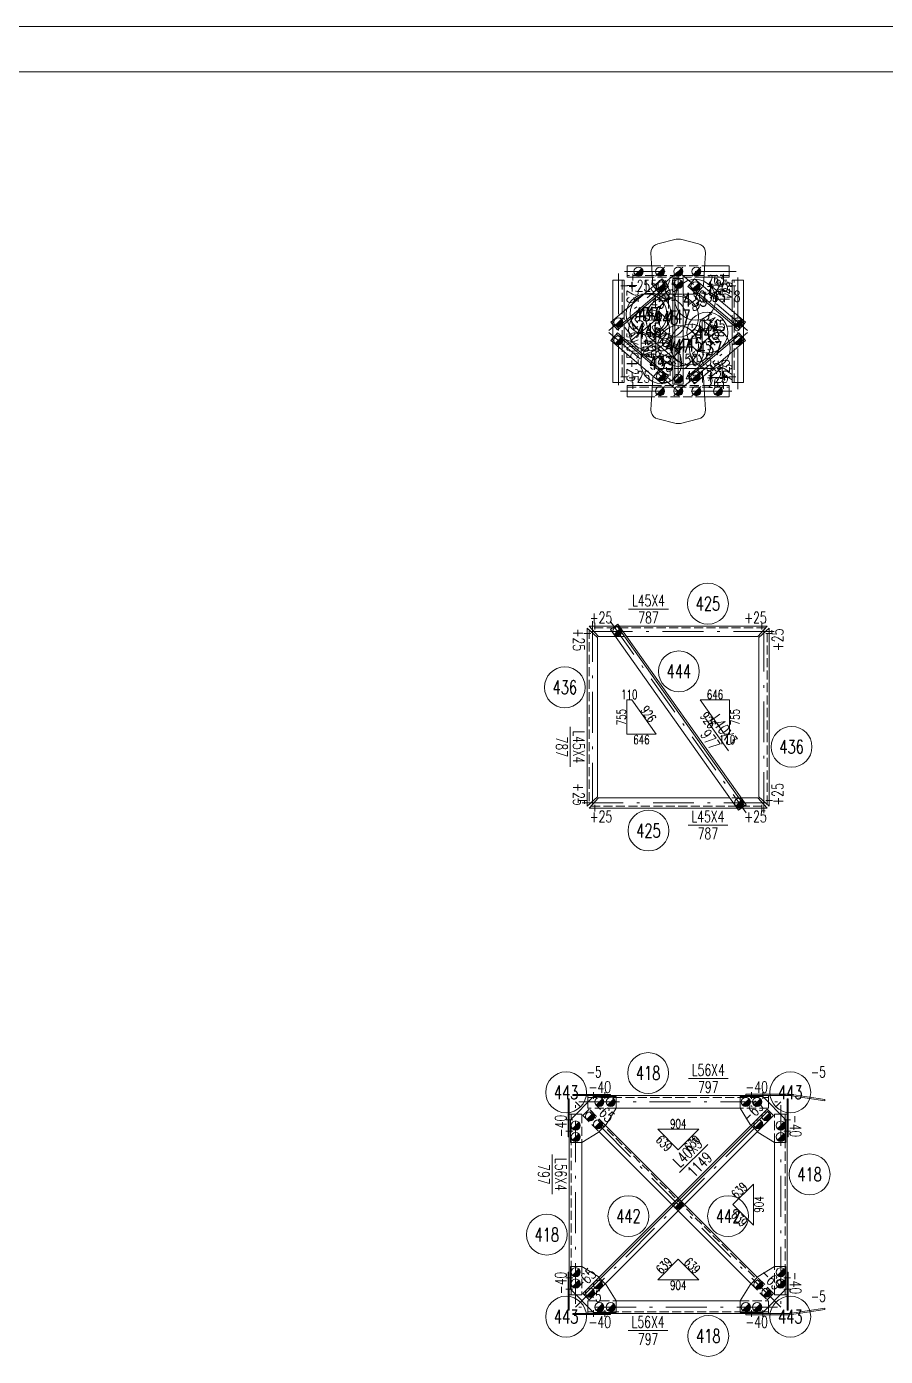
# Model space of a CAD drawing. Extents: x 0 to 841, y 0 to 5426.
# Drawn here: x 462.5 to 651.8, y 2717.1 to 3010 of the extents above; entities that cross this region are included whole.
import ezdxf
from ezdxf.enums import TextEntityAlignment as Align

# ---------------------------------------------------------------- set-up
doc = ezdxf.new("R2010")
doc.units = 0
doc.header["$MEASUREMENT"] = 0
doc.linetypes.add('Dash', pattern=[2.75, 2, -0.75])
doc.linetypes.add('DashDot', pattern=[15.6, 9, -3, 0.6, -3])
doc.layers.get('0').update_dxf_attribs({"linetype": 'CONTINUOUS', "lineweight": 25})
doc.styles.get("Standard").update_dxf_attribs({"font": 'simplex.shx', "width": 0.7, "height": 3, "bigfont": 'gbhzfs.shx'})

# ---------------------------------------------------------------- blocks, each defined once
blk = doc.blocks.new('M16X40S')
at = {"color": 3, "linetype": 'Continuous', "lineweight": 13}
blk.add_line((-0.707, -0.707), (0.707, 0.707), dxfattribs=at)
blk.add_circle((0, 0), 1, dxfattribs=at)
for radius in [0.9, 0.8, 0.7, 0.6, 0.5, 0.4, 0.3, 0.2, 0.1]:
    blk.add_arc((0, 0), radius, 225, 45, dxfattribs=at)
blk = doc.blocks.new('M16X50S')
at = {"color": 3, "linetype": 'Continuous', "lineweight": 13}
blk.add_line((-1, -1), (1, 1), dxfattribs=at)
blk.add_circle((0, 0), 1, dxfattribs=at)
for radius in [0.9, 0.8, 0.7, 0.6, 0.5, 0.4, 0.3, 0.2, 0.1]:
    blk.add_arc((0, 0), radius, 225, 45, dxfattribs=at)

msp = doc.modelspace()

# ---------------------------------------------------------------- linework, layer by layer
at = {"color": 7, "linetype": 'Continuous', "lineweight": 18}
for p, q in [((0, 3010), (841, 3010)), ((25, 3000), (831, 3000))]:
    msp.add_line(p, q, dxfattribs=at)
at = {"color": 2, "linetype": 'DashDot', "lineweight": 0}
for p, q in [((606.11, 2956.05), (590.84, 2943.1)), ((592.93, 2955.63), (592.93, 2930.13)), ((618.85, 2956.05), (593.35, 2956.05)), ((606.1, 2956.05), (606.1, 2929.71)), ((621.37, 2943.1), (606.1, 2956.05)), ((619.27, 2930.13), (619.27, 2955.63)), ((590.84, 2942.66), (606.11, 2929.71)), ((606.1, 2929.71), (621.36, 2942.66)), ((593.35, 2929.71), (618.85, 2929.71)), ((627.25, 2876.8), (584.95, 2876.8)), ((587.22, 2879.07), (587.22, 2836.77)), ((591.11, 2879.04), (621.09, 2836.8)), ((624.98, 2836.77), (624.98, 2879.07)), ((584.95, 2839.03), (627.25, 2839.03)), ((583.5, 2727.96), (628.7, 2773.17)), ((628.7, 2727.96), (583.5, 2773.17)), ((583.5, 2728.66), (583.5, 2772.46)), ((584.2, 2773.17), (628, 2773.17)), ((628.7, 2772.46), (628.7, 2728.66)), ((628, 2727.96), (584.2, 2727.96))]:
    msp.add_line(p, q, dxfattribs=at)
at = {"color": 1, "linetype": 'Dash', "lineweight": 0}
for p, q in [((600.27, 2957.3), (611.93, 2957.3)), ((593.78, 2954.13), (593.78, 2931.63)), ((617.35, 2955.2), (594.85, 2955.2)), ((611.78, 2954.8), (600.42, 2954.8)), ((600.62, 2952.84), (602.08, 2951.13)), ((610.12, 2951.13), (611.58, 2952.84)), ((618.42, 2931.63), (618.42, 2954.13)), ((604.95, 2951.05), (607.2, 2951.05)), ((594.18, 2947.38), (594.18, 2944.43)), ((618.02, 2944.43), (618.02, 2947.38)), ((591.68, 2944.42), (591.68, 2945.26)), ((620.52, 2945.26), (620.52, 2944.42)), ((591.68, 2940.5), (591.68, 2941.34)), ((594.18, 2941.33), (594.18, 2938.38)), ((618.02, 2938.38), (618.02, 2941.33)), ((620.52, 2941.34), (620.52, 2940.5)), ((602.08, 2934.63), (600.62, 2932.91)), ((607.2, 2934.71), (604.95, 2934.71)), ((611.58, 2932.92), (610.12, 2934.63)), ((594.85, 2930.56), (617.35, 2930.56)), ((600.42, 2930.96), (611.78, 2930.96)), ((611.93, 2928.46), (600.27, 2928.46)), ((586.47, 2877.15), (586.47, 2838.68)), ((625.34, 2877.55), (586.87, 2877.55)), ((593.11, 2877.95), (592.17, 2877.95)), ((625.73, 2838.68), (625.73, 2877.15)), ((592.25, 2875.7), (594.71, 2875.7)), ((586.87, 2838.28), (625.34, 2838.28)), ((619.95, 2840.13), (617.5, 2840.13)), ((619.09, 2837.88), (620.04, 2837.88)), ((586.2, 2774.57), (591.2, 2774.57)), ((586.2, 2774.17), (626, 2774.17)), ((586.5, 2771.58), (585.09, 2770.16)), ((586.2, 2771.77), (586.2, 2773.07)), ((592.45, 2771.77), (586.2, 2771.77)), ((626.83, 2730.68), (586.22, 2771.29)), ((590.04, 2768.04), (586.5, 2771.58)), ((626, 2771.77), (619.75, 2771.77)), ((626, 2773.07), (626, 2771.77)), ((582.1, 2765.46), (582.1, 2770.46)), ((582.5, 2730.66), (582.5, 2770.46)), ((583.6, 2770.46), (584.9, 2770.46)), ((584.9, 2770.46), (584.9, 2764.21)), ((585.09, 2770.16), (588.62, 2766.63)), ((622.16, 2768.04), (623.58, 2766.63)), ((627.3, 2764.21), (627.3, 2770.46)), ((627.3, 2770.46), (628.6, 2770.46)), ((629.7, 2770.46), (629.7, 2730.66)), ((630.1, 2770.46), (630.1, 2765.46)), ((604.69, 2750.56), (606.1, 2749.15)), ((607.52, 2750.56), (606.1, 2751.98)), ((582.1, 2730.66), (582.1, 2735.66)), ((584.9, 2736.91), (584.9, 2730.66)), ((627.3, 2730.66), (627.3, 2736.91)), ((630.1, 2735.66), (630.1, 2730.66)), ((590.04, 2733.09), (588.62, 2734.5)), ((622.16, 2733.09), (625.7, 2729.55)), ((627.11, 2730.97), (623.58, 2734.5)), ((584.9, 2730.66), (583.6, 2730.66)), ((625.7, 2729.55), (627.11, 2730.97)), ((628.6, 2730.66), (627.3, 2730.66)), ((586.2, 2728.06), (586.2, 2729.36)), ((586.2, 2729.36), (592.45, 2729.36)), ((626, 2726.96), (586.2, 2726.96)), ((619.75, 2729.36), (626, 2729.36)), ((626, 2729.36), (626, 2728.06)), ((591.2, 2726.56), (586.2, 2726.56))]:
    msp.add_line(p, q, dxfattribs=at)
at = {"color": 7, "linetype": 'Continuous', "lineweight": 0}
for p, q in [((603.73, 2953.05), (592.47, 2943.5)), ((605.35, 2954.55), (605.35, 2931.21)), ((619.74, 2943.5), (608.47, 2953.05)), ((592.47, 2942.26), (603.73, 2932.71)), ((608.47, 2932.71), (619.73, 2942.26)), ((592.47, 2878.16), (620.71, 2838.37)), ((585.37, 2730.68), (625.98, 2771.29))]:
    msp.add_line(p, q, dxfattribs=at)
at = {"color": 1, "linetype": 'Continuous', "lineweight": 0}
for p, q in [((613.12, 2953.07), (615.76, 2950.84)), ((615.76, 2953.07), (613.12, 2953.07)), ((615.76, 2950.84), (615.76, 2953.07)), ((614, 2943.28), (611.37, 2945.51)), ((611.37, 2945.51), (611.37, 2940.25)), ((611.37, 2940.25), (614, 2942.48)), ((614, 2942.48), (614, 2943.28)), ((615.76, 2934.92), (613.12, 2932.69)), ((615.76, 2932.69), (615.76, 2934.92)), ((613.12, 2932.69), (615.76, 2932.69)), ((595.87, 2861.69), (594.77, 2861.69)), ((594.77, 2861.69), (594.77, 2854.14)), ((601.23, 2854.14), (595.87, 2861.69)), ((617.43, 2861.69), (610.97, 2861.69)), ((610.97, 2861.69), (616.33, 2854.14)), ((617.43, 2854.14), (617.43, 2861.69)), ((594.77, 2854.14), (601.23, 2854.14)), ((616.33, 2854.14), (617.43, 2854.14)), ((610.62, 2767.14), (601.58, 2767.14)), ((601.58, 2767.14), (606.1, 2762.62)), ((606.1, 2762.62), (610.62, 2767.14)), ((622.68, 2755.08), (618.16, 2750.56)), ((622.68, 2746.04), (622.68, 2755.08)), ((618.16, 2750.56), (622.68, 2746.04)), ((606.1, 2738.51), (601.58, 2733.99)), ((610.62, 2733.99), (606.1, 2738.51)), ((601.58, 2733.99), (610.62, 2733.99))]:
    msp.add_line(p, q, dxfattribs=at)
at = {"color": 7, "linetype": 'Continuous', "lineweight": 13}
for p, q in [((606.73, 2951.05), (597.98, 2951.05)), ((602.25, 2946.35), (595.57, 2940.69)), ((597.93, 2943.5), (597.93, 2934.75)), ((599.32, 2941.88), (606, 2936.23)), ((601.2, 2943.36), (601.2, 2934.61)), ((605.48, 2934.71), (614.23, 2934.71)), ((603.93, 2881.7), (595.18, 2881.7)), ((582.32, 2855.74), (582.32, 2846.99)), ((612.15, 2857.6), (617.21, 2850.47)), ((608.28, 2834.13), (617.03, 2834.13)), ((608.36, 2778.32), (617.11, 2778.32)), ((606.42, 2757.6), (612.6, 2763.78)), ((578.35, 2752.82), (578.35, 2761.57)), ((603.84, 2722.81), (595.09, 2722.81))]:
    msp.add_line(p, q, dxfattribs=at)
at = {"color": 7, "linetype": 'Continuous', "lineweight": 0}
for points in [[(600.34, 2961.19), (600.15, 2960.69)], [(600.67, 2961.63), (600.34, 2961.19)], [(601.1, 2961.97), (600.67, 2961.63)], [(601.62, 2962.17), (601.1, 2961.97)], [(605.62, 2963.15), (601.62, 2962.17)], [(605.94, 2963.21), (605.62, 2963.15)], [(606.26, 2963.21), (605.94, 2963.21)], [(606.59, 2963.15), (606.26, 2963.21)], [(610.59, 2962.17), (606.59, 2963.15)], [(611.1, 2961.97), (610.59, 2962.17)], [(611.53, 2961.63), (611.1, 2961.97)], [(611.86, 2961.19), (611.53, 2961.63)], [(612.05, 2960.69), (611.86, 2961.19)], [(600.15, 2960.69), (600.1, 2960.14)], [(600.1, 2960.14), (600.24, 2957.8)], [(611.96, 2957.8), (612.1, 2960.14)], [(612.1, 2960.14), (612.05, 2960.69)], [(594.85, 2954.8), (594.85, 2957.3)], [(594.85, 2957.3), (600.27, 2957.3)], [(600.24, 2957.8), (600.53, 2952.96)], [(611.68, 2952.96), (611.96, 2957.8)], [(611.93, 2957.3), (617.35, 2957.3)], [(617.35, 2957.3), (617.35, 2954.8)], [(591.27, 2944.91), (602.53, 2954.46)], [(591.68, 2945.26), (591.68, 2954.13)], [(591.68, 2954.13), (594.18, 2954.13)], [(603.99, 2952.75), (592.73, 2943.19)], [(594.18, 2954.13), (594.18, 2947.38)], [(600.42, 2954.8), (594.85, 2954.8)], [(600.53, 2952.96), (600.62, 2952.84)], [(602.53, 2954.46), (603.99, 2952.75)], [(604.95, 2954.55), (604.95, 2931.21)], [(607.2, 2954.55), (604.95, 2954.55)], [(607.2, 2931.21), (607.2, 2954.55)], [(608.21, 2952.75), (609.67, 2954.46)], [(619.48, 2943.19), (608.21, 2952.75)], [(609.67, 2954.46), (620.93, 2944.91)], [(611.58, 2952.84), (611.68, 2952.96)], [(617.35, 2954.8), (611.78, 2954.8)], [(618.02, 2947.38), (618.02, 2954.13)], [(618.02, 2954.13), (620.52, 2954.13)], [(620.52, 2954.13), (620.52, 2945.26)], [(602.08, 2951.13), (602.14, 2951.05)], [(602.14, 2951.05), (604.95, 2951.05)], [(607.2, 2951.05), (610.06, 2951.05)], [(610.06, 2951.05), (610.12, 2951.13)], [(592.73, 2943.19), (591.27, 2944.91)], [(591.68, 2941.34), (591.68, 2944.42)], [(594.18, 2944.43), (594.18, 2941.33)], [(618.02, 2941.33), (618.02, 2944.43)], [(620.93, 2944.91), (619.48, 2943.19)], [(620.52, 2944.42), (620.52, 2941.34)], [(591.27, 2940.85), (592.72, 2942.56)], [(602.53, 2931.29), (591.27, 2940.85)], [(592.72, 2942.56), (603.99, 2933.01)], [(608.21, 2933.01), (619.48, 2942.57)], [(620.93, 2940.85), (609.67, 2931.3)], [(619.48, 2942.57), (620.93, 2940.85)], [(591.68, 2931.63), (591.68, 2940.5)], [(594.18, 2938.38), (594.18, 2931.63)], [(618.02, 2931.63), (618.02, 2938.38)], [(620.52, 2940.5), (620.52, 2931.63)], [(600.53, 2932.8), (600.24, 2927.96)], [(600.62, 2932.91), (600.53, 2932.8)], [(602.14, 2934.71), (602.08, 2934.63)], [(604.95, 2934.71), (602.14, 2934.71)], [(603.99, 2933.01), (602.53, 2931.29)], [(610.06, 2934.71), (607.2, 2934.71)], [(609.67, 2931.3), (608.21, 2933.01)], [(610.12, 2934.63), (610.06, 2934.71)], [(611.68, 2932.8), (611.58, 2932.92)], [(611.96, 2927.96), (611.68, 2932.8)], [(594.18, 2931.63), (591.68, 2931.63)], [(594.85, 2930.96), (600.42, 2930.96)], [(594.85, 2928.46), (594.85, 2930.96)], [(604.95, 2931.21), (607.2, 2931.21)], [(611.78, 2930.96), (617.35, 2930.96)], [(617.35, 2930.96), (617.35, 2928.46)], [(620.52, 2931.63), (618.02, 2931.63)], [(600.27, 2928.46), (594.85, 2928.46)], [(600.24, 2927.96), (600.1, 2925.61)], [(617.35, 2928.46), (611.93, 2928.46)], [(612.1, 2925.61), (611.96, 2927.96)], [(600.1, 2925.61), (600.15, 2925.07)], [(600.15, 2925.07), (600.34, 2924.56)], [(600.34, 2924.56), (600.67, 2924.13)], [(600.67, 2924.13), (601.1, 2923.79)], [(601.1, 2923.79), (601.62, 2923.59)], [(601.62, 2923.59), (605.62, 2922.6)], [(606.59, 2922.6), (610.59, 2923.59)], [(610.59, 2923.59), (611.1, 2923.79)], [(611.1, 2923.79), (611.53, 2924.13)], [(611.53, 2924.13), (611.86, 2924.56)], [(611.86, 2924.56), (612.05, 2925.07)], [(612.05, 2925.07), (612.1, 2925.61)], [(605.62, 2922.6), (605.94, 2922.55)], [(605.94, 2922.55), (606.26, 2922.55)], [(606.26, 2922.55), (606.59, 2922.6)], [(586.07, 2877.52), (586.07, 2838.32)], [(588.32, 2875.47), (586.07, 2877.52)], [(592.17, 2877.95), (586.5, 2877.95)], [(586.5, 2877.95), (588.55, 2875.7)], [(591.16, 2877.23), (592.79, 2878.39)], [(619.41, 2837.44), (591.16, 2877.23)], [(592.79, 2878.39), (621.04, 2838.6)], [(625.7, 2877.95), (593.11, 2877.95)], [(623.65, 2875.7), (625.7, 2877.95)], [(626.13, 2877.52), (623.88, 2875.47)], [(626.13, 2838.32), (626.13, 2877.52)], [(588.32, 2840.37), (588.32, 2875.47)], [(588.55, 2875.7), (592.25, 2875.7)], [(594.71, 2875.7), (623.65, 2875.7)], [(623.88, 2875.47), (623.88, 2840.37)], [(586.07, 2838.32), (588.32, 2840.37)], [(588.55, 2840.13), (586.5, 2837.88)], [(617.5, 2840.13), (588.55, 2840.13)], [(621.04, 2838.6), (619.41, 2837.44)], [(623.65, 2840.13), (619.95, 2840.13)], [(625.7, 2837.88), (623.65, 2840.13)], [(623.88, 2840.37), (626.13, 2838.32)], [(586.5, 2837.88), (619.09, 2837.88)], [(620.04, 2837.88), (625.7, 2837.88)], [(581.85, 2765.46), (581.85, 2773.82)], [(581.85, 2773.82), (582.1, 2773.82)], [(582.1, 2773.82), (582.1, 2765.46)], [(587.45, 2774.32), (582.35, 2769.21)], [(591.2, 2774.82), (582.85, 2774.82)], [(582.85, 2774.82), (582.85, 2774.57)], [(582.85, 2774.57), (591.2, 2774.57)], [(586.2, 2773.07), (586.2, 2774.57)], [(592.45, 2774.32), (587.45, 2774.32)], [(591.2, 2774.57), (591.2, 2774.82)], [(591.2, 2774.57), (626, 2774.57)], [(592.45, 2771.77), (592.45, 2774.32)], [(624.75, 2774.32), (619.75, 2774.32)], [(619.75, 2774.32), (619.75, 2771.77)], [(630.63, 2774.87), (621, 2774.87)], [(621, 2774.87), (621, 2774.57)], [(621, 2774.57), (630.61, 2774.57)], [(629.85, 2769.21), (624.75, 2774.32)], [(626, 2774.57), (626, 2773.07)], [(630.1, 2773.82), (630.1, 2765.46)], [(630.35, 2773.82), (630.1, 2773.82)], [(630.35, 2765.46), (630.35, 2773.82)], [(630.61, 2774.57), (638.4, 2773.41)], [(638.44, 2773.71), (630.63, 2774.87)], [(638.4, 2773.41), (638.44, 2773.71)], [(585.09, 2730.97), (625.7, 2771.58)], [(590.22, 2768.22), (592.45, 2771.77)], [(619.75, 2771.77), (592.45, 2771.77)], [(619.75, 2771.77), (621.99, 2768.22)], [(625.7, 2771.58), (627.11, 2770.16)], [(582.1, 2770.46), (583.6, 2770.46)], [(582.35, 2769.21), (582.35, 2764.21)], [(627.11, 2770.16), (586.5, 2729.55)], [(588.45, 2766.45), (590.22, 2768.22)], [(606.1, 2751.98), (590.04, 2768.04)], [(621.99, 2768.22), (622.16, 2768.04)], [(628.6, 2770.46), (630.1, 2770.46)], [(629.85, 2764.21), (629.85, 2769.21)], [(582.1, 2765.46), (581.85, 2765.46)], [(582.1, 2735.66), (582.1, 2765.46)], [(584.9, 2764.21), (588.45, 2766.45)], [(588.62, 2766.63), (604.69, 2750.56)], [(623.58, 2766.63), (623.75, 2766.45)], [(623.75, 2766.45), (627.3, 2764.21)], [(630.1, 2765.46), (630.1, 2735.66)], [(630.1, 2765.46), (630.35, 2765.46)], [(582.35, 2764.21), (584.9, 2764.21)], [(584.9, 2764.21), (584.9, 2736.91)], [(627.3, 2736.91), (627.3, 2764.21)], [(627.3, 2764.21), (629.85, 2764.21)], [(623.58, 2734.5), (607.52, 2750.56)], [(606.1, 2749.15), (622.16, 2733.09)], [(582.1, 2735.66), (581.85, 2735.66)], [(581.85, 2735.66), (581.85, 2727.31)], [(582.1, 2727.31), (582.1, 2735.66)], [(584.9, 2736.91), (582.35, 2736.91)], [(582.35, 2736.91), (582.35, 2731.91)], [(588.45, 2734.68), (584.9, 2736.91)], [(627.3, 2736.91), (623.75, 2734.68)], [(629.85, 2736.91), (627.3, 2736.91)], [(629.85, 2731.91), (629.85, 2736.91)], [(630.1, 2727.31), (630.1, 2735.66)], [(630.1, 2735.66), (630.35, 2735.66)], [(630.35, 2735.66), (630.35, 2727.31)], [(588.62, 2734.5), (588.45, 2734.68)], [(590.22, 2732.91), (590.04, 2733.09)], [(592.45, 2729.36), (590.22, 2732.91)], [(621.99, 2732.91), (619.75, 2729.36)], [(623.75, 2734.68), (621.99, 2732.91)], [(583.6, 2730.66), (582.1, 2730.66)], [(582.35, 2731.91), (587.45, 2726.81)], [(586.5, 2729.55), (585.09, 2730.97)], [(624.75, 2726.81), (629.85, 2731.91)], [(630.1, 2730.66), (628.6, 2730.66)], [(581.85, 2727.31), (582.1, 2727.31)], [(586.2, 2726.56), (586.2, 2728.06)], [(587.45, 2726.81), (592.45, 2726.81)], [(592.45, 2729.36), (619.75, 2729.36)], [(592.45, 2726.81), (592.45, 2729.36)], [(619.75, 2729.36), (619.75, 2726.81)], [(619.75, 2726.81), (624.75, 2726.81)], [(626, 2728.06), (626, 2726.56)], [(630.35, 2727.31), (630.1, 2727.31)], [(630.61, 2726.56), (638.4, 2727.72)], [(638.44, 2727.42), (630.63, 2726.26)], [(638.4, 2727.72), (638.44, 2727.42)], [(582.85, 2726.56), (591.2, 2726.56)], [(582.85, 2726.31), (582.85, 2726.56)], [(591.2, 2726.31), (582.85, 2726.31)], [(626, 2726.56), (591.2, 2726.56)], [(591.2, 2726.56), (591.2, 2726.31)], [(621, 2726.56), (630.61, 2726.56)], [(621, 2726.26), (621, 2726.56)], [(630.63, 2726.26), (621, 2726.26)]]:
    msp.add_lwpolyline(points, dxfattribs=at)
at = {"color": 3, "linetype": 'Continuous', "lineweight": 20}
for points in [[(596.1, 2954.05), (596.1, 2955.55)], [(616.1, 2954.05), (616.1, 2955.55)], [(594.93, 2952.88), (593.43, 2952.88)], [(617.27, 2952.88), (618.77, 2952.88)], [(594.93, 2932.88), (593.43, 2932.88)], [(617.27, 2932.88), (618.77, 2932.88)], [(596.1, 2931.71), (596.1, 2930.21)], [(616.1, 2931.71), (616.1, 2930.21)], [(585.32, 2876.32), (586.82, 2876.32)], [(587.7, 2878.7), (587.7, 2877.2)], [(624.5, 2878.7), (624.5, 2877.2)], [(626.88, 2876.32), (625.38, 2876.32)], [(584.07, 2840.02), (584.07, 2839.02)], [(584.07, 2839.52), (586.07, 2839.52)], [(587.7, 2837.13), (587.7, 2838.63)], [(624.5, 2837.13), (624.5, 2838.63)], [(626.88, 2839.52), (625.38, 2839.52)], [(587.45, 2775.32), (587.45, 2773.82)], [(589.95, 2775.32), (589.95, 2773.82)], [(622.25, 2775.32), (622.25, 2773.82)], [(624.75, 2775.32), (624.75, 2773.82)], [(581.35, 2769.21), (582.85, 2769.21)], [(630.85, 2769.21), (629.35, 2769.21)], [(581.35, 2766.71), (582.85, 2766.71)], [(630.85, 2766.71), (629.35, 2766.71)], [(581.35, 2734.41), (582.85, 2734.41)], [(630.85, 2734.41), (629.35, 2734.41)], [(581.35, 2731.91), (582.85, 2731.91)], [(630.85, 2731.91), (629.35, 2731.91)], [(587.45, 2725.81), (587.45, 2727.31)], [(589.95, 2725.81), (589.95, 2727.31)], [(622.25, 2725.81), (622.25, 2727.31)], [(624.75, 2725.81), (624.75, 2727.31)]]:
    msp.add_lwpolyline(points, dxfattribs=at)
at = {"color": 7, "linetype": 'Continuous', "lineweight": 13}
for centre in [(609.85, 2949.85), (599.13, 2946.63), (600, 2946.77), (603.44, 2945.79), (606.1, 2946.1), (599.68, 2943.15), (612.52, 2942.6), (606.1, 2939.66), (608.76, 2939.97), (613.07, 2939.13), (602.35, 2935.91), (612.65, 2882.9), (606.25, 2867.99), (581.12, 2864.47), (631.08, 2851.37), (599.55, 2832.93), (599.47, 2779.52), (581.4, 2775.27), (630.8, 2775.27), (635.05, 2757.2), (595.13, 2748), (617.08, 2748), (577.15, 2743.93), (581.4, 2725.86), (630.8, 2725.86), (612.73, 2721.61)]:
    msp.add_circle(centre, 4.5, dxfattribs=at)

# ---------------------------------------------------------------- block references
at = {"color": 3, "linetype": 'Continuous', "lineweight": 13}
for name, p in [('M16X40S', (597.35, 2956.05)), ('M16X50S', (602.1, 2956.05)), ('M16X50S', (606.1, 2956.05)), ('M16X50S', (610.1, 2956.05)), ('M16X40S', (602.29, 2952.81)), ('M16X40S', (606.1, 2953.3)), ('M16X40S', (609.91, 2952.81)), ('M16X40S', (592.93, 2944.88)), ('M16X40S', (619.27, 2944.88)), ('M16X40S', (592.93, 2940.88)), ('M16X40S', (619.27, 2940.88)), ('M16X40S', (602.29, 2932.95)), ('M16X40S', (606.1, 2932.46)), ('M16X40S', (609.91, 2932.95)), ('M16X50S', (602.1, 2929.71)), ('M16X50S', (606.1, 2929.71)), ('M16X50S', (610.1, 2929.71)), ('M16X40S', (614.85, 2929.71)), ('M16X40S', (592.7, 2876.8)), ('M16X40S', (619.5, 2839.03)), ('M16X40S', (588.7, 2773.17)), ('M16X40S', (591.2, 2773.17)), ('M16X40S', (621, 2773.17)), ('M16X40S', (623.5, 2773.17)), ('M16X40S', (586.68, 2769.98)), ('M16X40S', (625.52, 2769.98)), ('M16X40S', (583.5, 2767.96)), ('M16X40S', (588.45, 2768.22)), ('M16X40S', (623.75, 2768.22)), ('M16X40S', (628.7, 2767.96)), ('M16X40S', (583.5, 2765.46)), ('M16X40S', (628.7, 2765.46)), ('M16X40S', (606.1, 2750.56)), ('M16X40S', (583.5, 2735.66)), ('M16X40S', (628.7, 2735.66)), ('M16X40S', (583.5, 2733.16)), ('M16X40S', (588.45, 2732.91)), ('M16X40S', (623.75, 2732.91)), ('M16X40S', (628.7, 2733.16)), ('M16X40S', (586.68, 2731.14)), ('M16X40S', (625.52, 2731.14)), ('M16X40S', (588.7, 2727.96)), ('M16X40S', (591.2, 2727.96)), ('M16X40S', (621, 2727.96)), ('M16X40S', (623.5, 2727.96))]:
    msp.add_blockref(name, p, dxfattribs=at)

# ---------------------------------------------------------------- texts
at = {"color": 7, "linetype": 'Continuous', "lineweight": 20, "width": 0.7}
for s, p in [('263', (614.44, 2954.27)), ('263', (614.44, 2931.49)), ('110', (595.32, 2862.89)), ('646', (614.2, 2862.89)), ('646', (598, 2852.94)), ('110', (616.88, 2852.94))]:
    msp.add_text(s, height=2, dxfattribs=at).set_placement(p, align=Align.MIDDLE_CENTER)
at = {"color": 7, "linetype": 'Continuous', "lineweight": 13, "width": 0.7}
for s, rotation, p in [('+25', 270, (596.06, 2951.5)), ('-30', 270, (603.08, 2951.92)), ('+25', 90, (616.14, 2951.5)), ('-75', 40.3017, (603.2, 2949.62)), ('-75', 319.6983, (609, 2949.62)), ('L45X4', 40.3017, (597.7, 2944.95)), ('296', 40.3017, (600.12, 2942.09)), ('L45X4', 319.6983, (603.87, 2940.49)), ('L50X5', 90, (596.06, 2939.13)), ('467', 270, (599.33, 2938.99)), ('451', 90, (599.81, 2939.13)), ('L45X4', 270, (603.08, 2938.99)), ('296', 319.6983, (601.45, 2937.63)), ('-75', 40.3017, (609, 2936.14)), ('+25', 270, (596.06, 2934.25)), ('-75', 319.6983, (603.2, 2936.14)), ('-30', 270, (603.08, 2933.84)), ('+25', 90, (616.14, 2934.25)), ('L45X4', 360, (599.55, 2883.57)), ('+25', 360, (589.08, 2879.82)), ('787', 360, (599.55, 2879.82)), ('+25', 360, (623.13, 2879.82)), ('+25', 270, (584.19, 2874.94)), ('+25', 90, (628.01, 2874.94)), ('L40X3', 305.3679, (616.21, 2855.12)), ('787', 270, (580.44, 2851.37)), ('L45X4', 270, (584.19, 2851.37)), ('977', 305.3679, (613.15, 2852.95)), ('+25', 270, (584.19, 2840.89)), ('+25', 90, (628.01, 2840.89)), ('L56X4', 360, (612.73, 2780.19)), ('-40', 360, (588.83, 2776.44)), ('797', 360, (612.73, 2776.44)), ('-40', 360, (623.38, 2776.44)), ('-65', 315, (589.69, 2771.05)), ('-65', 45, (622.52, 2771.05)), ('-40', 90, (580.22, 2767.84)), ('-40', 270, (631.98, 2767.84)), ('L40X3', 45, (608.18, 2762.02)), ('797', 270, (576.47, 2757.2)), ('L56X4', 270, (580.22, 2757.2)), ('1149', 45, (610.84, 2759.37)), ('-65', 45, (585.62, 2734.15)), ('-40', 90, (580.22, 2733.29)), ('-65', 315, (626.58, 2734.15)), ('-40', 270, (631.98, 2733.29)), ('-40', 360, (588.83, 2724.69)), ('L56X4', 360, (599.47, 2724.69)), ('-40', 360, (623.38, 2724.69)), ('797', 360, (599.47, 2720.94))]:
    msp.add_text(s, height=2.5, rotation=rotation, dxfattribs=at).set_placement(p, align=Align.MIDDLE_CENTER)
for s, height, p in [('+25', 2.5, (597.48, 2952.92)), ('L50X5', 2.5, (602.35, 2952.92)), ('+25', 2.5, (614.73, 2952.92)), ('451', 2.5, (602.35, 2949.17)), ('433', 3, (609.85, 2949.85)), ('437', 3, (599.13, 2946.63)), ('446', 3, (600, 2946.77)), ('445', 3, (603.44, 2945.79)), ('447', 3, (606.1, 2946.1)), ('445', 3, (599.68, 2943.15)), ('445', 3, (612.52, 2942.6)), ('447', 3, (606.1, 2939.66)), ('445', 3, (608.76, 2939.97)), ('437', 3, (613.07, 2939.13)), ('L50X5', 2.5, (609.85, 2936.59)), ('433', 3, (602.35, 2935.91)), ('+25', 2.5, (597.48, 2932.84)), ('451', 2.5, (609.85, 2932.84)), ('+25', 2.5, (614.73, 2932.84)), ('425', 3, (612.65, 2882.9)), ('444', 3, (606.25, 2867.99)), ('436', 3, (581.12, 2864.47)), ('436', 3, (631.08, 2851.37)), ('+25', 2.5, (589.08, 2836.01)), ('L45X4', 2.5, (612.65, 2836.01)), ('+25', 2.5, (623.13, 2836.01)), ('425', 3, (599.55, 2832.93)), ('787', 2.5, (612.65, 2832.26)), ('418', 3, (599.47, 2779.52)), ('443', 3, (581.4, 2775.27)), ('443', 3, (630.8, 2775.27)), ('418', 3, (635.05, 2757.2)), ('442', 3, (595.13, 2748)), ('442', 3, (617.08, 2748)), ('418', 3, (577.15, 2743.93)), ('443', 3, (581.4, 2725.86)), ('443', 3, (630.8, 2725.86)), ('418', 3, (612.73, 2721.61))]:
    msp.add_text(s, height=height, dxfattribs=at).set_placement(p, align=Align.MIDDLE_CENTER)
at = {"color": 7, "linetype": 'Continuous', "lineweight": 20, "width": 0.7}
for s, rotation, p in [('345', 319.695, (613.66, 2951.04)), ('223', 90, (616.96, 2951.95)), ('345', 319.695, (613.46, 2945.31)), ('527', 89.9933, (610.17, 2942.88)), ('80', 90, (615.2, 2942.88)), ('345', 40.3083, (613.46, 2940.45)), ('345', 40.3083, (613.66, 2934.72)), ('223', 90, (616.96, 2933.81)), ('755', 90, (593.57, 2857.92)), ('926', 305.3679, (599.53, 2858.61)), ('926', 305.3679, (612.68, 2857.22)), ('755', 90, (618.63, 2857.92)), ('904', 360, (606.1, 2768.34)), ('639', 315, (602.99, 2764.03)), ('639', 45, (609.21, 2764.03)), ('639', 45, (619.57, 2753.67)), ('904', 90, (623.88, 2750.56)), ('639', 315, (619.57, 2747.46)), ('639', 45, (602.99, 2737.1)), ('639', 315, (609.21, 2737.1)), ('904', 360, (606.1, 2732.79))]:
    msp.add_text(s, height=2, rotation=rotation, dxfattribs=at).set_placement(p, align=Align.MIDDLE_CENTER)
at = {"color": 7, "linetype": 'Continuous', "lineweight": 13, "width": 0.7}
for s, p in [('Q345-8', (610.6, 2950.6)), ('Q345-8', (610.6, 2944.16)), ('-5', (585.9, 2779.77)), ('-5', (635.3, 2779.77)), ('-5', (585.9, 2730.36)), ('-5', (635.3, 2730.36))]:
    msp.add_text(s, height=2.4, dxfattribs=at).set_placement(p, align=Align.MIDDLE_LEFT)

doc.saveas('drawing.dxf')
